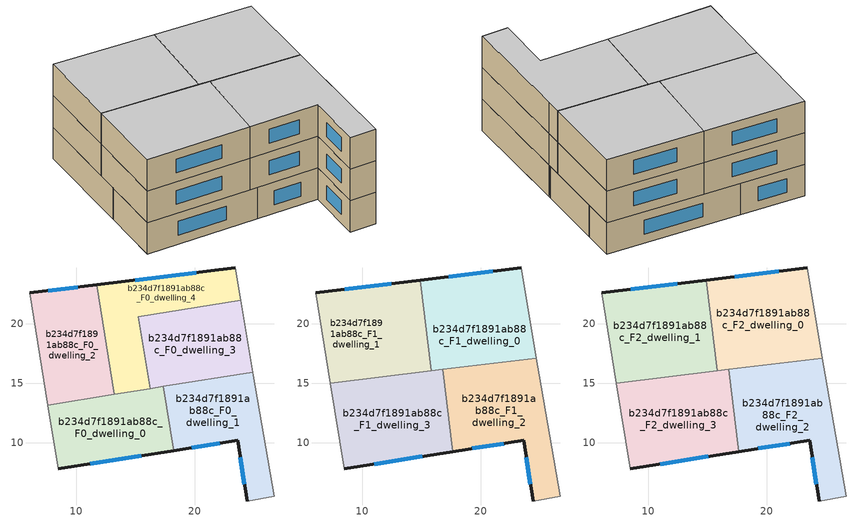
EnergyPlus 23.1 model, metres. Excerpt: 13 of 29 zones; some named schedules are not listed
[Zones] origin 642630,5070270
b234d7f1891ab88c_F0_dwelling_0
 floor ground (EU_floor_Construction): 17.34,14.73 18.21,9.34 8.48,7.8 7.61,13.16 z0
 wall outside (EU_wall_Construction): 8.48,7.8 18.21,9.34 z0:3
 wall to b234d7f1891ab88c_F0_dwelling_1 (EU_wall_Construction): 18.21,9.34 17.34,14.73 z0:3
 wall adiabatic (EU_wall_Construction): 7.61,13.16 8.48,7.8 z0:3
 wall to b234d7f1891ab88c_F0_dwelling_2 (EU_wall_Construction): 13.21,14.07 7.61,13.16 z0:3
 wall to b234d7f1891ab88c_F0_dwelling_4 (EU_wall_Construction): 16.23,14.55 13.21,14.07 z0:3
 wall to b234d7f1891ab88c_F0_dwelling_3 (EU_wall_Construction): 17.34,14.73 16.23,14.55 z0:3
 window (EU_Window_Construction): 11.21,8.23 15.48,8.91 z0.84:2.16
 ceiling adiabatic (EU_roof_Construction): 17.61,9.25 16.96,14.67 7.61,13.16 8.48,7.8 z3
b234d7f1891ab88c_F0_dwelling_1
 floor ground (EU_floor_Construction): 24.9,15.7 26.69,5.49 24.39,5.09 23.59,10.2 18.21,9.34 17.34,14.73 24.85,15.95 z0
 wall outside (EU_wall_Construction): 18.21,9.34 23.59,10.2 24.39,5.09 z0:3
 wall adiabatic (EU_wall_Construction): 24.39,5.09 26.69,5.49 24.9,15.7 24.85,15.95 z0:3
 wall to b234d7f1891ab88c_F0_dwelling_3 (EU_wall_Construction): 24.85,15.95 17.34,14.73 z0:3
 window (EU_Window_Construction): 23.82,8.77 24.17,6.52 / 19.72,9.58 22.09,9.96 z0.84:2.16
b234d7f1891ab88c_F0_dwelling_2
 floor ground (EU_floor_Construction): 11.72,23.29 13.21,14.07 7.61,13.16 6.09,22.61 z0
 wall outside (EU_wall_Construction): 11.72,23.29 6.09,22.61 z0:3
 wall to b234d7f1891ab88c_F0_dwelling_4 (EU_wall_Construction): 13.21,14.07 11.72,23.29 z0:3
 wall adiabatic (EU_wall_Construction): 6.09,22.61 7.61,13.16 z0:3
 window (EU_Window_Construction): 10.14,23.1 7.66,22.8 z0.84:2.16
 ceiling adiabatic (EU_roof_Construction): 13.21,14.07 12.95,15.7 7.31,15.02 7.61,13.16 z3
b234d7f1891ab88c_F0_dwelling_3
 floor ground (EU_floor_Construction): 23.85,22.01 24.85,15.95 16.23,14.55 15.25,20.62 z0
 wall to b234d7f1891ab88c_F0_dwelling_4 (EU_wall_Construction): 23.85,22.01 15.25,20.62 16.23,14.55 z0:3
 wall adiabatic (EU_wall_Construction): 24.85,15.95 23.85,22.01 z0:3
 ceiling adiabatic (EU_roof_Construction): 16.96,14.67 16.78,16.17 15.98,16.07 16.23,14.55 z3
b234d7f1891ab88c_F0_dwelling_4
 floor ground (EU_floor_Construction): 23.4,24.71 23.85,22.01 15.25,20.62 16.23,14.55 13.21,14.07 11.72,23.29 z0
 wall outside (EU_wall_Construction): 23.4,24.71 11.72,23.29 z0:3
 wall adiabatic (EU_wall_Construction): 23.85,22.01 23.4,24.71 z0:3
 window (EU_Window_Construction): 20.13,24.31 14.99,23.69 z0.84:2.16
 ceiling adiabatic (EU_roof_Construction): 23.85,22.01 23.4,24.71 11.72,23.29 14.91,23.68 15.27,20.63 z3; 16.23,14.55 15.25,20.62 15.36,19.93 15.83,16.05 12.95,15.7 13.21,14.07 z3
b234d7f1891ab88c_F1_dwelling_0
 floor to b234d7f1891ab88c_F0_dwelling_3 (EU_floor_Construction): 23.85,22.01 24.66,17.12 15.98,16.07 15.36,19.93 15.27,20.63 z3
 floor adiabatic (EU_floor_Construction): 15.36,19.93 15.98,16.07 15.83,16.05 z3; 23.4,24.71 23.85,22.01 15.27,20.63 14.91,23.68 z3
 wall outside (EU_wall_Construction): 23.4,24.71 14.91,23.68 z3:6
 wall adiabatic (EU_wall_Construction): 24.66,17.12 23.4,24.71 z3:6
 wall to b234d7f1891ab88c_F1_dwelling_1 (EU_wall_Construction): 14.91,23.68 15.83,16.05 z3:6
 wall to b234d7f1891ab88c_F1_dwelling_2 (EU_wall_Construction): 16.78,16.17 24.66,17.12 z3:6
 wall to b234d7f1891ab88c_F1_dwelling_3 (EU_wall_Construction): 15.83,16.05 16.78,16.17 z3:6
 window (EU_Window_Construction): 21.02,24.42 17.28,23.97 z3.84:5.16
b234d7f1891ab88c_F1_dwelling_1
 floor to b234d7f1891ab88c_F0_dwelling_2 (EU_floor_Construction): 11.72,23.29 12.95,15.7 7.31,15.02 6.09,22.61 z3
 floor to b234d7f1891ab88c_F0_dwelling_4 (EU_floor_Construction): 14.91,23.68 15.27,20.63 15.25,20.62 15.36,19.93 15.83,16.05 12.95,15.7 11.72,23.29 z3
 wall outside (EU_wall_Construction): 14.91,23.68 6.09,22.61 z3:6
 wall adiabatic (EU_wall_Construction): 6.09,22.61 7.31,15.02 z3:6
 wall to b234d7f1891ab88c_F1_dwelling_3 (EU_wall_Construction): 7.31,15.02 15.83,16.05 z3:6
 window (EU_Window_Construction): 12.43,23.38 8.56,22.91 z3.84:5.16
b234d7f1891ab88c_F1_dwelling_2
 floor to b234d7f1891ab88c_F0_dwelling_1 (EU_floor_Construction): 24.9,15.7 26.69,5.49 24.39,5.09 23.59,10.2 18.21,9.34 17.34,14.73 24.85,15.95 z3
 floor to b234d7f1891ab88c_F0_dwelling_0 (EU_floor_Construction): 17.34,14.73 18.21,9.34 17.61,9.25 16.96,14.67 z3
 floor to b234d7f1891ab88c_F0_dwelling_3 (EU_floor_Construction): 24.66,17.12 24.85,15.95 16.96,14.67 16.78,16.17 z3
 wall outside (EU_wall_Construction): 17.61,9.25 23.59,10.2 24.39,5.09 z3:6
 wall to b234d7f1891ab88c_F1_dwelling_3 (EU_wall_Construction): 16.78,16.17 17.61,9.25 z3:6
 wall adiabatic (EU_wall_Construction): 24.39,5.09 26.69,5.49 24.9,15.7 24.66,17.12 z3:6
 window (EU_Window_Construction): 19.29,9.51 21.92,9.93 / 23.82,8.77 24.17,6.52 z3.84:5.16
b234d7f1891ab88c_F1_dwelling_3
 floor adiabatic (EU_floor_Construction): 16.78,16.17 17.61,9.25 8.48,7.8 7.31,15.02 z3
 wall outside (EU_wall_Construction): 8.48,7.8 17.61,9.25 z3:6
 wall adiabatic (EU_wall_Construction): 7.31,15.02 8.48,7.8 z3:6
 window (EU_Window_Construction): 11.04,8.2 15.06,8.84 z3.84:5.16
b234d7f1891ab88c_F2_dwelling_0
 floor to b234d7f1891ab88c_F1_dwelling_0 (EU_floor_Construction): 23.4,24.71 24.66,17.12 15.83,16.05 14.91,23.68 z6
 wall outside (EU_wall_Construction): 23.4,24.71 14.91,23.68 z6:9
 wall adiabatic (EU_wall_Construction): 24.66,17.12 23.4,24.71 z6:9
 wall to b234d7f1891ab88c_F2_dwelling_1 (EU_wall_Construction): 14.91,23.68 15.83,16.05 z6:9
 wall to b234d7f1891ab88c_F2_dwelling_2 (EU_wall_Construction): 16.78,16.17 24.66,17.12 z6:9
 wall to b234d7f1891ab88c_F2_dwelling_3 (EU_wall_Construction): 15.83,16.05 16.78,16.17 z6:9
 window (EU_Window_Construction): 21.02,24.42 17.28,23.97 z6.84:8.16
 ceiling to b234d7f1891ab88c_F3_dwelling_0 (EU_floor_Construction): 24.66,17.12 23.4,24.71 14.91,23.68 15.83,16.05 z9
b234d7f1891ab88c_F2_dwelling_1
 floor to b234d7f1891ab88c_F1_dwelling_1 (EU_floor_Construction): 14.91,23.68 15.83,16.05 7.31,15.02 6.09,22.61 z6
 wall outside (EU_wall_Construction): 14.91,23.68 6.09,22.61 z6:9
 wall adiabatic (EU_wall_Construction): 6.09,22.61 7.31,15.02 z6:9
 wall to b234d7f1891ab88c_F2_dwelling_3 (EU_wall_Construction): 7.31,15.02 15.83,16.05 z6:9
 window (EU_Window_Construction): 12.43,23.38 8.56,22.91 z6.84:8.16
 ceiling to b234d7f1891ab88c_F3_dwelling_1 (EU_floor_Construction): 15.83,16.05 14.91,23.68 6.09,22.61 7.31,15.02 z9
b234d7f1891ab88c_F2_dwelling_2
 floor to b234d7f1891ab88c_F1_dwelling_2 (EU_floor_Construction): 24.66,17.12 24.9,15.7 26.69,5.49 24.39,5.09 23.59,10.2 17.61,9.25 16.78,16.17 z6
 wall outside (EU_wall_Construction): 17.61,9.25 23.59,10.2 24.39,5.09 z6:9
 wall to b234d7f1891ab88c_F2_dwelling_3 (EU_wall_Construction): 16.78,16.17 17.61,9.25 z6:9
 wall adiabatic (EU_wall_Construction): 24.39,5.09 26.69,5.49 24.9,15.7 24.66,17.12 z6:9
 window (EU_Window_Construction): 19.29,9.51 21.92,9.93 / 23.82,8.77 24.17,6.52 z6.84:8.16
 ceiling to b234d7f1891ab88c_F3_dwelling_2 (EU_floor_Construction): 26.69,5.49 24.9,15.7 24.66,17.12 16.78,16.17 17.61,9.25 23.59,10.2 24.39,5.09 z9
b234d7f1891ab88c_F2_dwelling_3
 floor to b234d7f1891ab88c_F1_dwelling_3 (EU_floor_Construction): 16.78,16.17 17.61,9.25 8.48,7.8 7.31,15.02 z6
 wall outside (EU_wall_Construction): 8.48,7.8 17.61,9.25 z6:9
 wall adiabatic (EU_wall_Construction): 7.31,15.02 8.48,7.8 z6:9
 window (EU_Window_Construction): 11.04,8.2 15.06,8.84 z6.84:8.16
 ceiling to b234d7f1891ab88c_F3_dwelling_3 (EU_floor_Construction): 17.61,9.25 16.78,16.17 7.31,15.02 8.48,7.8 z9
[Building]
EU S2 Campaign: North Axis=0; Terrain=City; Solar Distribution=FullExterior
[Site:Location]
Lyon-Bron: Latitude=45.75; Longitude=5; Time Zone=1; Elevation=198
[SizingPeriod:WeatherFileDays]
AnnualSizingPeriod: Begin Month=1; Begin Day of Month=1; End Month=12; End Day of Month=31; Day of Week for Start Day=Monday; Use Weather File Daylight Saving Period=No; Use Weather File Rain and Snow Indicators=No
[MATERIAL]
EU_InternalMass_Material: Roughness=MediumRough; Thickness=0.1; Conductivity=1; Density=1800; Specific Heat=900; Thermal Absorptance=0.9; Solar Absorptance=0.7; Visible Absorptance=0.7
[MATERIAL:NOMASS] Roughness=MediumRough; Thermal Absorptance=0.9; Solar Absorptance=0.7; Visible Absorptance=0.7
Name | Thermal Resistance
EU_wall_NoMass | 0.776494
EU_roof_NoMass | 0.486893
EU_floor_NoMass | 0.421597
[WINDOWMATERIAL:SIMPLEGLAZINGSYSTEM]
EU_Window_SimpleGlazing: UFactor=4.24961; Solar Heat Gain Coefficient=0.83; Visible Transmittance=0.83
[CONSTRUCTION]
EU_wall_Construction: EU_wall_NoMass
EU_roof_Construction: EU_roof_NoMass
EU_floor_Construction: EU_floor_NoMass
EU_InternalMass_Construction: EU_InternalMass_Material
EU_Window_Construction: EU_Window_SimpleGlazing
[ZONE] Type=1; Multiplier=1; Ceiling Height=autocalculate; Floor Area=autocalculate; Part of Total Floor Area=Yes
Name | Volume
b234d7f1891ab88c_F0_dwelling_0 | 160.934
b234d7f1891ab88c_F1_dwelling_0; b234d7f1891ab88c_F2_dwelling_0 | 201.17
b234d7f1891ab88c_F0_dwelling_1 | 160.944
b234d7f1891ab88c_F1_dwelling_1; b234d7f1891ab88c_F2_dwelling_1; b234d7f1891ab88c_F1_dwelling_3; b234d7f1891ab88c_F2_dwelling_3 | 201.171
b234d7f1891ab88c_F0_dwelling_2 | 160.932
b234d7f1891ab88c_F1_dwelling_2; b234d7f1891ab88c_F2_dwelling_2 | 201.176
b234d7f1891ab88c_F0_dwelling_3 | 160.923
b234d7f1891ab88c_F0_dwelling_4 | 160.928
[INTERNALMASS] Construction=EU_InternalMass_Construction
Name | Zone or ZoneList | Surface Area
b234d7f1891ab88c_F0_dwelling_0_EU_InternalMass | b234d7f1891ab88c_F0_dwelling_0 | 53.6436
b234d7f1891ab88c_F0_dwelling_1_EU_InternalMass | b234d7f1891ab88c_F0_dwelling_1 | 53.6461
b234d7f1891ab88c_F0_dwelling_2_EU_InternalMass | b234d7f1891ab88c_F0_dwelling_2 | 53.6449
b234d7f1891ab88c_F0_dwelling_3_EU_InternalMass | b234d7f1891ab88c_F0_dwelling_3 | 53.642
b234d7f1891ab88c_F0_dwelling_4_EU_InternalMass | b234d7f1891ab88c_F0_dwelling_4 | 53.6432
b234d7f1891ab88c_F1_dwelling_0_EU_InternalMass | b234d7f1891ab88c_F1_dwelling_0 | 67.0568
b234d7f1891ab88c_F1_dwelling_1_EU_InternalMass | b234d7f1891ab88c_F1_dwelling_1 | 67.057
b234d7f1891ab88c_F1_dwelling_2_EU_InternalMass | b234d7f1891ab88c_F1_dwelling_2 | 67.0588
b234d7f1891ab88c_F1_dwelling_3_EU_InternalMass | b234d7f1891ab88c_F1_dwelling_3 | 67.057
b234d7f1891ab88c_F2_dwelling_0_EU_InternalMass | b234d7f1891ab88c_F2_dwelling_0 | 67.0568
b234d7f1891ab88c_F2_dwelling_1_EU_InternalMass | b234d7f1891ab88c_F2_dwelling_1 | 67.057
b234d7f1891ab88c_F2_dwelling_2_EU_InternalMass | b234d7f1891ab88c_F2_dwelling_2 | 67.0588
b234d7f1891ab88c_F2_dwelling_3_EU_InternalMass | b234d7f1891ab88c_F2_dwelling_3 | 67.057
[OTHEREQUIPMENT] Fuel Type=Electricity; Design Level Calculation Method=Watts/Area; Power per Zone Floor Area=1; Fraction Latent=0; Fraction Radiant=0; Fraction Lost=0; Carbon Dioxide Generation Rate=0; EndUse Subcategory=EU_Step8_InternalGains
Name | Zone or ZoneList or Space or SpaceList | Schedule
EU_Step8_InternalGain_b234d7f1891ab88c_F0_dwelling_0_f000 | b234d7f1891ab88c_F0_dwelling_0 | EU_Step8_GainSchedule_b234d7f1891ab88c_F0_dwelling_0_f000
EU_Step8_InternalGain_b234d7f1891ab88c_F0_dwelling_1_f000 | b234d7f1891ab88c_F0_dwelling_1 | EU_Step8_GainSchedule_b234d7f1891ab88c_F0_dwelling_1_f000
EU_Step8_InternalGain_b234d7f1891ab88c_F0_dwelling_2_f000 | b234d7f1891ab88c_F0_dwelling_2 | EU_Step8_GainSchedule_b234d7f1891ab88c_F0_dwelling_2_f000
EU_Step8_InternalGain_b234d7f1891ab88c_F0_dwelling_3_f000 | b234d7f1891ab88c_F0_dwelling_3 | EU_Step8_GainSchedule_b234d7f1891ab88c_F0_dwelling_3_f000
EU_Step8_InternalGain_b234d7f1891ab88c_F0_dwelling_4_f000 | b234d7f1891ab88c_F0_dwelling_4 | EU_Step8_GainSchedule_b234d7f1891ab88c_F0_dwelling_4_f000
EU_Step8_InternalGain_b234d7f1891ab88c_F1_dwelling_0_f000 | b234d7f1891ab88c_F1_dwelling_0 | EU_Step8_GainSchedule_b234d7f1891ab88c_F1_dwelling_0_f000
EU_Step8_InternalGain_b234d7f1891ab88c_F1_dwelling_1_f000 | b234d7f1891ab88c_F1_dwelling_1 | EU_Step8_GainSchedule_b234d7f1891ab88c_F1_dwelling_1_f000
EU_Step8_InternalGain_b234d7f1891ab88c_F1_dwelling_2_f000 | b234d7f1891ab88c_F1_dwelling_2 | EU_Step8_GainSchedule_b234d7f1891ab88c_F1_dwelling_2_f000
EU_Step8_InternalGain_b234d7f1891ab88c_F1_dwelling_3_f000 | b234d7f1891ab88c_F1_dwelling_3 | EU_Step8_GainSchedule_b234d7f1891ab88c_F1_dwelling_3_f000
EU_Step8_InternalGain_b234d7f1891ab88c_F2_dwelling_0_f000 | b234d7f1891ab88c_F2_dwelling_0 | EU_Step8_GainSchedule_b234d7f1891ab88c_F2_dwelling_0_f000
EU_Step8_InternalGain_b234d7f1891ab88c_F2_dwelling_1_f000 | b234d7f1891ab88c_F2_dwelling_1 | EU_Step8_GainSchedule_b234d7f1891ab88c_F2_dwelling_1_f000
EU_Step8_InternalGain_b234d7f1891ab88c_F2_dwelling_2_f000 | b234d7f1891ab88c_F2_dwelling_2 | EU_Step8_GainSchedule_b234d7f1891ab88c_F2_dwelling_2_f000
EU_Step8_InternalGain_b234d7f1891ab88c_F2_dwelling_3_f000 | b234d7f1891ab88c_F2_dwelling_3 | EU_Step8_GainSchedule_b234d7f1891ab88c_F2_dwelling_3_f000
[ZONEVENTILATION:DESIGNFLOWRATE] Schedule=EU_AlwaysOn; Design Flow Rate Calculation Method=AirChanges/Hour; Air Changes per Hour=0.693814; Ventilation Type=Natural; Fan Pressure Rise=0; Fan Total Efficiency=1; Constant Term Coefficient=1; Temperature Term Coefficient=0; Velocity Term Coefficient=0; Velocity Squared Term Coefficient=0; Minimum Indoor Temperature=-100; Maximum Indoor Temperature=100; Delta Temperature=-100; Minimum Outdoor Temperature=-100; Maximum Outdoor Temperature=100; Maximum Wind Speed=40
Name | Zone or ZoneList or Space or SpaceList
EU_ConstantAir_b234d7f1891ab88c_F0_dwelling_0 | b234d7f1891ab88c_F0_dwelling_0
EU_ConstantAir_b234d7f1891ab88c_F0_dwelling_1 | b234d7f1891ab88c_F0_dwelling_1
EU_ConstantAir_b234d7f1891ab88c_F0_dwelling_2 | b234d7f1891ab88c_F0_dwelling_2
EU_ConstantAir_b234d7f1891ab88c_F0_dwelling_3 | b234d7f1891ab88c_F0_dwelling_3
EU_ConstantAir_b234d7f1891ab88c_F0_dwelling_4 | b234d7f1891ab88c_F0_dwelling_4
EU_ConstantAir_b234d7f1891ab88c_F1_dwelling_0 | b234d7f1891ab88c_F1_dwelling_0
EU_ConstantAir_b234d7f1891ab88c_F1_dwelling_1 | b234d7f1891ab88c_F1_dwelling_1
EU_ConstantAir_b234d7f1891ab88c_F1_dwelling_2 | b234d7f1891ab88c_F1_dwelling_2
EU_ConstantAir_b234d7f1891ab88c_F1_dwelling_3 | b234d7f1891ab88c_F1_dwelling_3
EU_ConstantAir_b234d7f1891ab88c_F2_dwelling_0 | b234d7f1891ab88c_F2_dwelling_0
EU_ConstantAir_b234d7f1891ab88c_F2_dwelling_1 | b234d7f1891ab88c_F2_dwelling_1
EU_ConstantAir_b234d7f1891ab88c_F2_dwelling_2 | b234d7f1891ab88c_F2_dwelling_2
EU_ConstantAir_b234d7f1891ab88c_F2_dwelling_3 | b234d7f1891ab88c_F2_dwelling_3
[HVACTEMPLATE:THERMOSTAT] Constant Heating Setpoint=20; Constant Cooling Setpoint=50
EU_HeatOnly_b234d7f1891ab88c_F0_dwelling_0; EU_HeatOnly_b234d7f1891ab88c_F0_dwelling_1; EU_HeatOnly_b234d7f1891ab88c_F0_dwelling_2; EU_HeatOnly_b234d7f1891ab88c_F0_dwelling_3; EU_HeatOnly_b234d7f1891ab88c_F0_dwelling_4; EU_HeatOnly_b234d7f1891ab88c_F1_dwelling_0; EU_HeatOnly_b234d7f1891ab88c_F1_dwelling_1; EU_HeatOnly_b234d7f1891ab88c_F1_dwelling_2; EU_HeatOnly_b234d7f1891ab88c_F1_dwelling_3; EU_HeatOnly_b234d7f1891ab88c_F2_dwelling_0; EU_HeatOnly_b234d7f1891ab88c_F2_dwelling_1; EU_HeatOnly_b234d7f1891ab88c_F2_dwelling_2; EU_HeatOnly_b234d7f1891ab88c_F2_dwelling_3; EU_HeatOnly_b234d7f1891ab88c_F3_dwelling_0; EU_HeatOnly_b234d7f1891ab88c_F3_dwelling_1; EU_HeatOnly_b234d7f1891ab88c_F3_dwelling_2; EU_HeatOnly_b234d7f1891ab88c_F3_dwelling_3; EU_HeatOnly_b234d7f1891ab88c_F4_dwelling_0; EU_HeatOnly_b234d7f1891ab88c_F4_dwelling_1; EU_HeatOnly_b234d7f1891ab88c_F4_dwelling_2; EU_HeatOnly_b234d7f1891ab88c_F4_dwelling_3; EU_HeatOnly_b234d7f1891ab88c_F5_dwelling_0; EU_HeatOnly_b234d7f1891ab88c_F5_dwelling_1; EU_HeatOnly_b234d7f1891ab88c_F5_dwelling_2; EU_HeatOnly_b234d7f1891ab88c_F5_dwelling_3; EU_HeatOnly_b234d7f1891ab88c_F6_dwelling_0; EU_HeatOnly_b234d7f1891ab88c_F6_dwelling_1; EU_HeatOnly_b234d7f1891ab88c_F6_dwelling_2; EU_HeatOnly_b234d7f1891ab88c_F6_dwelling_3
[HVACTEMPLATE:ZONE:IDEALLOADSAIRSYSTEM] System Availability Schedule=EU_AlwaysOn; Maximum Heating Supply Air Temperature=50; Minimum Cooling Supply Air Temperature=13; Maximum Heating Supply Air Humidity Ratio=0.0156; Minimum Cooling Supply Air Humidity Ratio=0.0077; Heating Limit=NoLimit; Cooling Limit=NoLimit; Heating Availability Schedule=EU_AlwaysOn; Cooling Availability Schedule=EU_CoolingOff; Dehumidification Control Type=ConstantSensibleHeatRatio; Cooling Sensible Heat Ratio=0.7; Dehumidification Setpoint=60; Humidification Control Type=None; Humidification Setpoint=30; Outdoor Air Method=None; Outdoor Air Flow Rate per Person=0.00944; Outdoor Air Flow Rate per Zone Floor Area=0; Outdoor Air Flow Rate per Zone=0; Demand Controlled Ventilation Type=None; Outdoor Air Economizer Type=NoEconomizer; Heat Recovery Type=None; Sensible Heat Recovery Effectiveness=0.7; Latent Heat Recovery Effectiveness=0.65
Name | Template Thermostat
b234d7f1891ab88c_F0_dwelling_0 | EU_HeatOnly_b234d7f1891ab88c_F0_dwelling_0
b234d7f1891ab88c_F0_dwelling_1 | EU_HeatOnly_b234d7f1891ab88c_F0_dwelling_1
b234d7f1891ab88c_F0_dwelling_2 | EU_HeatOnly_b234d7f1891ab88c_F0_dwelling_2
b234d7f1891ab88c_F0_dwelling_3 | EU_HeatOnly_b234d7f1891ab88c_F0_dwelling_3
b234d7f1891ab88c_F0_dwelling_4 | EU_HeatOnly_b234d7f1891ab88c_F0_dwelling_4
b234d7f1891ab88c_F1_dwelling_0 | EU_HeatOnly_b234d7f1891ab88c_F1_dwelling_0
b234d7f1891ab88c_F1_dwelling_1 | EU_HeatOnly_b234d7f1891ab88c_F1_dwelling_1
b234d7f1891ab88c_F1_dwelling_2 | EU_HeatOnly_b234d7f1891ab88c_F1_dwelling_2
b234d7f1891ab88c_F1_dwelling_3 | EU_HeatOnly_b234d7f1891ab88c_F1_dwelling_3
b234d7f1891ab88c_F2_dwelling_0 | EU_HeatOnly_b234d7f1891ab88c_F2_dwelling_0
b234d7f1891ab88c_F2_dwelling_1 | EU_HeatOnly_b234d7f1891ab88c_F2_dwelling_1
b234d7f1891ab88c_F2_dwelling_2 | EU_HeatOnly_b234d7f1891ab88c_F2_dwelling_2
b234d7f1891ab88c_F2_dwelling_3 | EU_HeatOnly_b234d7f1891ab88c_F2_dwelling_3
[SIZING:ZONE] Zone Cooling Design Supply Air Temperature Input Method=SupplyAirTemperature; Zone Cooling Design Supply Air Temperature=13; Zone Heating Design Supply Air Temperature Input Method=SupplyAirTemperature; Zone Heating Design Supply Air Temperature=50; Zone Cooling Design Supply Air Humidity Ratio=0.008; Zone Heating Design Supply Air Humidity Ratio=0.008; Cooling Design Air Flow Method=DesignDay; Cooling Design Air Flow Rate=0; Cooling Minimum Air Flow per Zone Floor Area=0.000762; Cooling Minimum Air Flow=0; Cooling Minimum Air Flow Fraction=0.2; Heating Design Air Flow Method=DesignDay; Heating Design Air Flow Rate=0; Heating Maximum Air Flow per Zone Floor Area=0.002032; Heating Maximum Air Flow=0.141576; Heating Maximum Air Flow Fraction=0.3; Account for Dedicated Outdoor Air System=No; Dedicated Outdoor Air System Control Strategy=NeutralSupplyAir; Dedicated Outdoor Air Low Setpoint Temperature for Design=autosize; Dedicated Outdoor Air High Setpoint Temperature for Design=autosize; Zone Load Sizing Method=Sensible Load Only No Latent Load; Zone Latent Cooling Design Supply Air Humidity Ratio Input Method=HumidityRatioDifference; Zone Cooling Design Supply Air Humidity Ratio Difference=0.005; Zone Latent Heating Design Supply Air Humidity Ratio Input Method=HumidityRatioDifference; Zone Humidification Design Supply Air Humidity Ratio Difference=0.005
b234d7f1891ab88c_F0_dwelling_0; b234d7f1891ab88c_F0_dwelling_1; b234d7f1891ab88c_F0_dwelling_2; b234d7f1891ab88c_F0_dwelling_3; b234d7f1891ab88c_F0_dwelling_4; b234d7f1891ab88c_F1_dwelling_0; b234d7f1891ab88c_F1_dwelling_1; b234d7f1891ab88c_F1_dwelling_2; b234d7f1891ab88c_F1_dwelling_3; b234d7f1891ab88c_F2_dwelling_0; b234d7f1891ab88c_F2_dwelling_1; b234d7f1891ab88c_F2_dwelling_2; b234d7f1891ab88c_F2_dwelling_3
